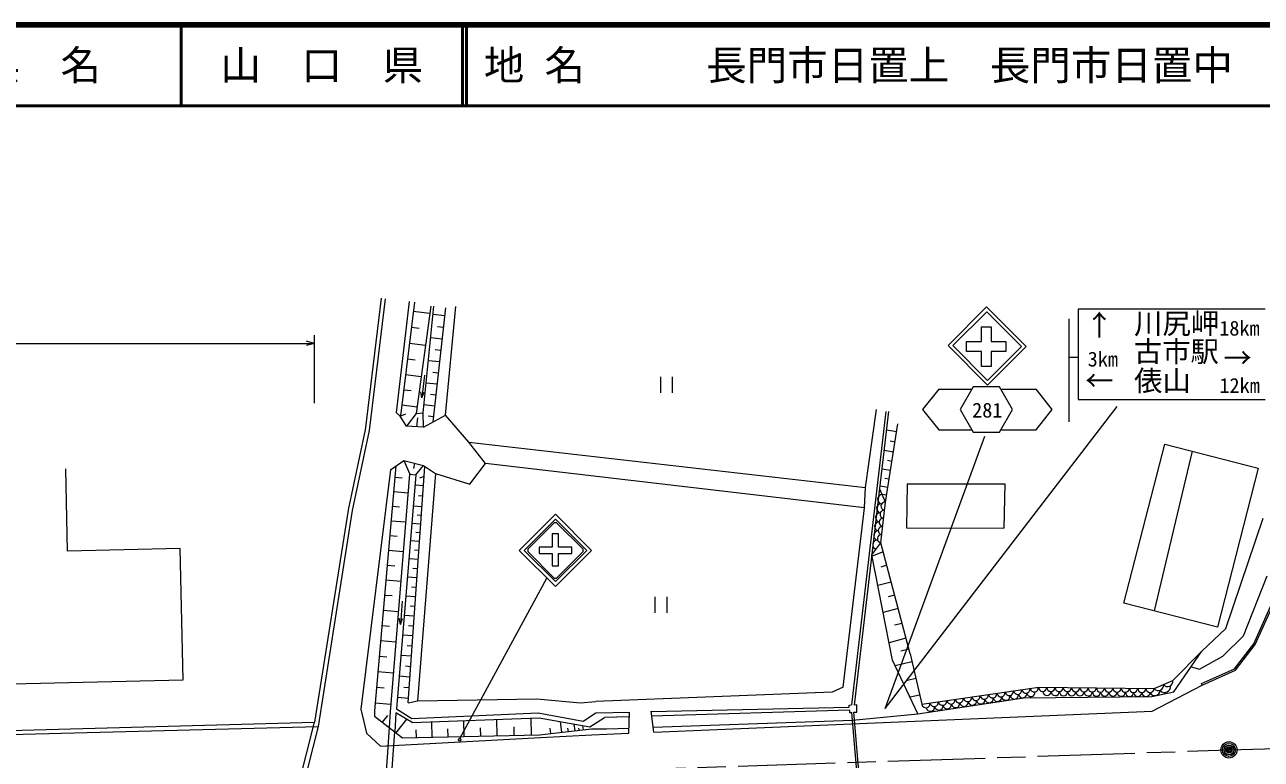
# Model space of a CAD drawing. Units: millimetres, scale not verified. Extents: x 40000 to 680000, y 20000 to 380000.
# Drawn here: x 313706 to 466356, y 289310 to 380000 of the extents above; entities that cross this region are included whole.
import ezdxf
from ezdxf.enums import TextEntityAlignment as Align

# ---------------------------------------------------------------- set-up
doc = ezdxf.new("R2010")
doc.units = ezdxf.units.MM
doc.header["$LTSCALE"] = 1000
doc.header["$PDMODE"] = 32
doc.header["$PDSIZE"] = 500
doc.linetypes.add('CHAIN', pattern=[18.5, 12, -1.5, 3.5, -1.5])
for name, color, linetype, lineweight in [('M-BGD', 7, 'Continuous', 13), ('M-BMK', 2, 'CHAIN', 13), ('M-STR-HTXT', 7, 'Continuous', 13), ('M-STR-STRC', 7, 'Continuous', 13), ('M-TTL', 2, 'Continuous', 140), ('M-TTL-LINE', 7, 'Continuous', 50), ('M-TTL-TXT', 7, 'Continuous', 13), ('M-WORK', 1, 'Continuous', 13)]:
    doc.layers.add(name, color=color, linetype=linetype, lineweight=lineweight)
doc.styles.add('ＭＳ ゴシック', font='')
doc.styles.get('ＭＳ ゴシック').set_extended_font_data('MS Gothic')

msp = doc.modelspace()

# ---------------------------------------------------------------- linework, layer by layer
at = {"layer": 'M-BGD'}
for p, q in [((357707, 346235), (355744, 329956)), ((358203, 346175), (356241, 329896)), ((361163, 345821), (359565, 332144)), ((361804, 345742), (360141, 332062)), ((363821, 345262), (362030, 332005)), ((362893, 332065), (364218, 345236)), ((365664, 345048), (364093, 330964)), ((365655, 331814), (366909, 345205)), ((361669, 344632), (363702, 344385)), ((365553, 344054), (364116, 344214)), ((361428, 342652), (362419, 342531)), ((365393, 342617), (364674, 342697)), ((361188, 340671), (363168, 340431)), ((365232, 341179), (363826, 341336)), ((365076, 339773), (364372, 339851)), ((360953, 338742), (361918, 338625)), ((364919, 338367), (363543, 338520)), ((360719, 336813), (362648, 336578)), ((363038, 336751), (362746, 333923)), ((364765, 336991), (364077, 337067)), ((392182, 336545), (392182, 334545)), ((393682, 334545), (393682, 336545)), ((360490, 334934), (361430, 334820)), ((362746, 333923), (362616, 334690)), ((362746, 333923), (363030, 334647)), ((364612, 335615), (363266, 335765)), ((364462, 334268), (363789, 334344)), ((360262, 333055), (362141, 332826)), ((364312, 332922), (362994, 333069)), ((360073, 331679), (359565, 332144)), ((360141, 332062), (360073, 331679)), ((360073, 331679), (360764, 331977)), ((360821, 330438), (360073, 331679)), ((362030, 332005), (360821, 330438)), ((362030, 332005), (362893, 332065)), ((362120, 330369), (362254, 331465)), ((362921, 330327), (362893, 332065)), ((362921, 330327), (365655, 331814)), ((364165, 331605), (363506, 331678)), ((368539, 328452), (365655, 331814)), ((419999, 332254), (415762, 296015)), ((416126, 296006), (420374, 332235)), ((417518, 322856), (418838, 332502)), ((355751, 330000), (353647, 320110)), ((356241, 329896), (354136, 320006)), ((362921, 330327), (360821, 330438)), ((419961, 321070), (421507, 330710)), ((421349, 329723), (420103, 329923)), ((370572, 325836), (368539, 328452)), ((368539, 328452), (417518, 322856)), ((421149, 328477), (420526, 328577)), ((420949, 327231), (419808, 327414)), ((318996, 314998), (318762, 325162)), ((359532, 325533), (356871, 295284)), ((358844, 325063), (360501, 326193)), ((360501, 326193), (362937, 325563)), ((360501, 326193), (361241, 324510)), ((361033, 296263), (363096, 325458)), ((361825, 325851), (361714, 325208)), ((362008, 324423), (362937, 325563)), ((362937, 325563), (364412, 324585)), ((368644, 323265), (370572, 325836)), ((417370, 320372), (370572, 325836)), ((420766, 326090), (420196, 326182)), ((358844, 325063), (355213, 295477)), ((361215, 324513), (358812, 295162)), ((359409, 324131), (360295, 324053)), ((362008, 324423), (359611, 295538)), ((361215, 324513), (362008, 324423)), ((364412, 324585), (362195, 296505)), ((363009, 324224), (362432, 324000)), ((364412, 324585), (368644, 323265)), ((420583, 324950), (419539, 325117)), ((420416, 323906), (419894, 323990)), ((359253, 322358), (361026, 322201)), ((362927, 323062), (361903, 323156)), ((417370, 320372), (417518, 322856)), ((419961, 321070), (419252, 322668)), ((420248, 322862), (419293, 323016)), ((422644, 323336), (422551, 317891)), ((422644, 323336), (434680, 323308)), ((434680, 323308), (434587, 317863)), ((362838, 321811), (362299, 321855)), ((419406, 316035), (419961, 321070)), ((420095, 321907), (419617, 321984)), ((353642, 320085), (349494, 293912)), ((354136, 320006), (349912, 293359)), ((359095, 320562), (359992, 320483)), ((362743, 320470), (361686, 320545)), ((362743, 320470), (361686, 320545)), ((362743, 320470), (361686, 320545)), ((362743, 320470), (361686, 320545)), ((362669, 319413), (362140, 319450)), ((362669, 319413), (362140, 319450)), ((362669, 319413), (362140, 319450)), ((362669, 319413), (362140, 319450)), ((414759, 298193), (417370, 320372)), ((358937, 318767), (360732, 318609)), ((362594, 318356), (361511, 318432)), ((362594, 318356), (361511, 318432)), ((362594, 318356), (361511, 318432)), ((362594, 318356), (361511, 318432)), ((422551, 317891), (434587, 317863)), ((358777, 316950), (359685, 316870)), ((362441, 316189), (361331, 316268)), ((362441, 316189), (361331, 316268)), ((362441, 316189), (361331, 316268)), ((362441, 316189), (361331, 316268)), ((362518, 317273), (361976, 317311)), ((362518, 317273), (361976, 317311)), ((362518, 317273), (361976, 317311)), ((362518, 317273), (361976, 317311)), ((418300, 314551), (419406, 316035)), ((422994, 302317), (419406, 316035)), ((332899, 315318), (318996, 314998)), ((333271, 299122), (332899, 315318)), ((358617, 315133), (360434, 314973)), ((362363, 315080), (361808, 315119)), ((362363, 315080), (361808, 315119)), ((362363, 315080), (361808, 315119)), ((362363, 315080), (361808, 315119)), ((420836, 301559), (418299, 314549)), ((419698, 314918), (418332, 314381)), ((358455, 313293), (359375, 313213)), ((362284, 313970), (361147, 314050)), ((362284, 313970), (361147, 314050)), ((362284, 313970), (361147, 314050)), ((362284, 313970), (361147, 314050)), ((420130, 313269), (419382, 313036)), ((358293, 311454), (360133, 311292)), ((362124, 311696), (360959, 311778)), ((362124, 311696), (360959, 311778)), ((362124, 311696), (360959, 311778)), ((362124, 311696), (360959, 311778)), ((362204, 312833), (361635, 312873)), ((362204, 312833), (361635, 312873)), ((362204, 312833), (361635, 312873)), ((362204, 312833), (361635, 312873)), ((362041, 310531), (361459, 310572)), ((362041, 310531), (361459, 310572)), ((362041, 310531), (361459, 310572)), ((362041, 310531), (361459, 310572)), ((420672, 311197), (419037, 310770)), ((420672, 311197), (419037, 310770)), ((358130, 309592), (359061, 309510)), ((360317, 308843), (360082, 305949)), ((361959, 309365), (360765, 309450)), ((361959, 309365), (360765, 309450)), ((361959, 309365), (360765, 309450)), ((361959, 309365), (360765, 309450)), ((391505, 309370), (391505, 307370)), ((393005, 307370), (393005, 309370)), ((421099, 309563), (420282, 309349)), ((421099, 309563), (420282, 309349)), ((357966, 307730), (359828, 307566)), ((361790, 306978), (360567, 307064)), ((361790, 306978), (360567, 307064)), ((361790, 306978), (360567, 307064)), ((361790, 306978), (360567, 307064)), ((361875, 308172), (361278, 308214)), ((361875, 308172), (361278, 308214)), ((361875, 308172), (361278, 308214)), ((361875, 308172), (361278, 308214)), ((421527, 307929), (419686, 307447)), ((421527, 307929), (419686, 307447)), ((357800, 305845), (358742, 305762)), ((360082, 305949), (359935, 306713)), ((360082, 305949), (360351, 306679)), ((361704, 305755), (361092, 305798)), ((361704, 305755), (361092, 305798)), ((361704, 305755), (361092, 305798)), ((361704, 305755), (361092, 305798)), ((422008, 306088), (421088, 305848)), ((422008, 306088), (421088, 305848)), ((357634, 303960), (359519, 303794)), ((361618, 304532), (360365, 304621)), ((361618, 304532), (360365, 304621)), ((361618, 304532), (360365, 304621)), ((361618, 304532), (360365, 304621)), ((422489, 304248), (420417, 303706)), ((422489, 304248), (420417, 303706)), ((361529, 303279), (360903, 303323)), ((361529, 303279), (360903, 303323)), ((361529, 303279), (360903, 303323)), ((361529, 303279), (360903, 303323)), ((422838, 302915), (421880, 302661)), ((422994, 302317), (424439, 296098)), ((455577, 297623), (459029, 302676)), ((357466, 302052), (358420, 301968)), ((361441, 302026), (360157, 302117)), ((361441, 302026), (360157, 302117)), ((361441, 302026), (360157, 302117)), ((361441, 302026), (360157, 302117)), ((361350, 300742), (360708, 300787)), ((361350, 300742), (360708, 300787)), ((361350, 300742), (360708, 300787)), ((361350, 300742), (360708, 300787)), ((423978, 294910), (420836, 301559)), ((423221, 301343), (421164, 300865)), ((357298, 300143), (359206, 299975)), ((361259, 299458), (359944, 299551)), ((361259, 299458), (359944, 299551)), ((361259, 299458), (359944, 299551)), ((361259, 299458), (359944, 299551)), ((423698, 299287), (422670, 299048)), ((255929, 297343), (333271, 299122)), ((357128, 298212), (358094, 298127)), ((361166, 298143), (360509, 298189)), ((361166, 298143), (360509, 298189)), ((361166, 298143), (360509, 298189)), ((361166, 298143), (360509, 298189)), ((414759, 298193), (413387, 297603)), ((424439, 296098), (438902, 298203)), ((452905, 295260), (459068, 298474)), ((356958, 296280), (358890, 296110)), ((361073, 296827), (359726, 296922)), ((361073, 296827), (359726, 296922)), ((361073, 296827), (359726, 296922)), ((361073, 296827), (359726, 296922)), ((361033, 296263), (362195, 296505)), ((362195, 296505), (376938, 296781)), ((376938, 296781), (382299, 296287)), ((382299, 296287), (384185, 296423)), ((413387, 297603), (384185, 296423)), ((424176, 297230), (423010, 296959)), ((423978, 294910), (437065, 296890)), ((437065, 296890), (452829, 297057)), ((452829, 297057), (455577, 297623)), ((355213, 295477), (355918, 292549)), ((356871, 295284), (356896, 294653)), ((356896, 294653), (360352, 291947)), ((357885, 293879), (358543, 294718)), ((358812, 295162), (358679, 293257)), ((359515, 295064), (359391, 292700)), ((361515, 293862), (359515, 295064)), ((359611, 295538), (361507, 294324)), ((361507, 294324), (377082, 295034)), ((377082, 295034), (382656, 294014)), ((382656, 294014), (384219, 295047)), ((384219, 295047), (388363, 295141)), ((388277, 292520), (388363, 295146)), ((391352, 292650), (391031, 295252)), ((391037, 295201), (415494, 295753)), ((415539, 295359), (391108, 294627)), ((391352, 292650), (452905, 295260)), ((415474, 296010), (415762, 296015)), ((415494, 295753), (415474, 296010)), ((415539, 295359), (415530, 295094)), ((415530, 295094), (415830, 295097)), ((416698, 284463), (415830, 295097)), ((415909, 294123), (423978, 294910)), ((416077, 295112), (416439, 295116)), ((416945, 284478), (416077, 295112)), ((416427, 296031), (416126, 296006)), ((416439, 295116), (416427, 296031)), ((310294, 292817), (349494, 293912)), ((310312, 292317), (349912, 293359)), ((346148, 280736), (349494, 293912)), ((349912, 293359), (346704, 280532)), ((358679, 293257), (357704, 277666)), ((359565, 292563), (360880, 294243)), ((361515, 293862), (377230, 294439)), ((363985, 292026), (363943, 293951)), ((367952, 292113), (367908, 294097)), ((369996, 292158), (369974, 293180)), ((372040, 292202), (371995, 294247)), ((374147, 292249), (374124, 293302)), ((376253, 292295), (376207, 294401)), ((377230, 294439), (383464, 293301)), ((378662, 292480), (378585, 293144)), ((379992, 292633), (379838, 293963)), ((380817, 292729), (380770, 293142)), ((381643, 292825), (381548, 293651)), ((382157, 292884), (382127, 293141)), ((382670, 292944), (382610, 293457)), ((383464, 293301), (385293, 294452)), ((388343, 294544), (385293, 294452)), ((385509, 293074), (388299, 293171)), ((391275, 293273), (415909, 294123)), ((355918, 292549), (357628, 290937)), ((357628, 290937), (377388, 291990)), ((358281, 277628), (359391, 292700)), ((360352, 291947), (377253, 292316)), ((362060, 291984), (362039, 292947)), ((365968, 292070), (365947, 293061)), ((377253, 292316), (383663, 293058)), ((377388, 291990), (383725, 292309)), ((383663, 293058), (385509, 293074)), ((383725, 292309), (385547, 292404)), ((385547, 292404), (388277, 292520))]:
    msp.add_line(p, q, dxfattribs=at)
msp.add_lwpolyline([(438902, 298203), (453140, 298045), (455427, 299036), (459029, 302676)], dxfattribs=at)
for centre, radius in [((367386, 291712), 150), ((462368, 290466), 1000), ((462368, 290466), 800), ((462368, 290466), 600), ((462368, 290466), 400), ((462368, 290466), 200), ((462368, 290466), 20)]:
    msp.add_circle(centre, radius, dxfattribs=at)
for centre, radius, start, end in [((419439, 320297), 569, 90.7628, 256.8677), ((419561, 321420), 569, 90.7628, 256.8677), ((419912, 320566), 507, 84.47142, 262.965), ((419318, 319174), 569, 90.7628, 256.8677), ((419690, 318552), 507, 84.47142, 262.965), ((419801, 319559), 507, 84.47142, 262.965), ((419196, 318052), 569, 90.7628, 256.8677), ((419579, 317545), 507, 84.47142, 262.965), ((418953, 315806), 569, 90.7628, 256.8677), ((419074, 316929), 569, 90.7628, 256.8677), ((419468, 316537), 507, 84.47142, 262.965), ((435246, 297692), 521, 190.54633, 6.01905), ((436275, 297841), 521, 190.54633, 6.01905), ((437305, 297991), 521, 190.54633, 6.01905), ((438334, 298141), 521, 190.54633, 6.01905), ((439362, 298201), 510, 180.56418, 358.22306), ((439902, 297684), 509, 180.47881, 358.3647), ((440383, 298190), 510, 180.56418, 358.22306), ((440920, 297673), 509, 180.47881, 358.3647), ((441403, 298179), 510, 180.56418, 358.22306), ((442424, 298168), 510, 180.56418, 358.22306), ((443445, 298158), 510, 180.56418, 358.22306), ((444465, 298147), 510, 180.56418, 358.22306), ((445486, 298136), 510, 180.56418, 358.22306), ((446506, 298125), 510, 180.56418, 358.22306), ((447527, 298114), 510, 180.56418, 358.22306), ((448547, 298104), 510, 180.56418, 358.22306), ((449568, 298093), 510, 180.56418, 358.22306), ((450589, 298082), 510, 180.56418, 358.22306), ((451609, 298071), 510, 180.56418, 358.22306), ((452630, 298060), 510, 180.56418, 358.22306), ((453230, 297827), 659, 205.25879, 357.3863), ((453657, 298419), 638, 215.94464, 10.91275), ((454426, 298287), 728, 222.28202, 5.79106), ((454800, 298915), 638, 215.94464, 10.91275), ((424951, 296193), 521, 190.54633, 6.01905), ((425981, 296343), 521, 190.54633, 6.01905), ((427010, 296493), 521, 190.54633, 6.01905), ((428039, 296643), 521, 190.54633, 6.01905), ((428619, 296207), 523, 190.8636, 5.75425), ((429069, 296792), 521, 190.54633, 6.01905), ((429654, 296358), 523, 190.8636, 5.75425), ((430098, 296942), 521, 190.54633, 6.01905), ((430689, 296509), 523, 190.8636, 5.75425), ((431128, 297092), 521, 190.54633, 6.01905), ((431723, 296660), 523, 190.8636, 5.75425), ((432157, 297242), 521, 190.54633, 6.01905), ((432758, 296811), 523, 190.8636, 5.75425), ((433187, 297392), 521, 190.54633, 6.01905), ((433792, 296963), 523, 190.8636, 5.75425), ((434216, 297542), 521, 190.54633, 6.01905), ((434827, 297114), 523, 190.8636, 5.75425), ((435862, 297265), 523, 190.8636, 5.75425), ((436896, 297416), 523, 190.8636, 5.75425), ((437919, 297555), 510, 189.7809, 7.5986), ((441939, 297663), 509, 180.47881, 358.3647), ((442958, 297653), 509, 180.47881, 358.3647), ((443976, 297643), 509, 180.47881, 358.3647), ((444995, 297632), 509, 180.47881, 358.3647), ((446013, 297622), 509, 180.47881, 358.3647), ((447032, 297612), 509, 180.47881, 358.3647), ((448050, 297602), 509, 180.47881, 358.3647), ((449069, 297591), 509, 180.47881, 358.3647), ((450088, 297581), 509, 180.47881, 358.3647), ((451106, 297571), 509, 180.47881, 358.3647), ((452125, 297560), 509, 180.47881, 358.3647), ((425515, 295754), 523, 190.8636, 5.75425), ((426550, 295905), 523, 190.8636, 5.75425), ((427585, 296056), 523, 190.8636, 5.75425)]:
    msp.add_arc(centre, radius, start, end, dxfattribs=at)
msp.add_point((462368, 290466), dxfattribs=at)
at = {"layer": 'M-BMK'}
for p, q in [((462368, 290466), (573210, 293690)), ((68956, 277393), (462368, 290466))]:
    msp.add_line(p, q, dxfattribs=at)
at = {"layer": 'M-STR-HTXT'}
for p, q in [((237928, 340661), (349494, 340661)), ((349494, 340661), (348494, 340911)), ((349494, 340661), (348494, 340411)), ((349494, 333273), (349494, 341661))]:
    msp.add_line(p, q, dxfattribs=at)
at = {"layer": 'M-STR-STRC'}
for p, q in [((442584, 343705), (442584, 330986)), ((466836, 344867), (443738, 344867)), ((443738, 344867), (443738, 333742)), ((443738, 338927), (442584, 338927)), ((426554, 334999), (424554, 332499)), ((426554, 334999), (430646, 334999)), ((434181, 334999), (438554, 334999)), ((440554, 332499), (438554, 334999)), ((419925, 295564), (448583, 332873)), ((443738, 333742), (466836, 333742)), ((424554, 332499), (426554, 329999)), ((438554, 329999), (440554, 332499)), ((426554, 329999), (430636, 329999)), ((434192, 329999), (438554, 329999)), ((419925, 295564), (432220, 329192)), ((379069, 318515), (375802, 315248)), ((374762, 315100), (379217, 310645)), ((375356, 315100), (379217, 311239)), ((381231, 315502), (379620, 315502)), ((367421, 291858), (378180, 311683))]:
    msp.add_line(p, q, dxfattribs=at)
for points in [[(427684, 340389), (432448, 345154), (437321, 340281), (432556, 335517)], [(428283, 340379), (432476, 344572), (436764, 340284), (432571, 336092)], [(435630, 332490), (434022, 335275), (430806, 335275), (429198, 332489), (430806, 329705), (434022, 329705)]]:
    msp.add_lwpolyline(points, close=True, dxfattribs=at)
for points in [[(431815, 340874), (431815, 342710), (433031, 342710), (433031, 340874)], [(431815, 339658), (429953, 339658), (429953, 340874), (431815, 340874)], [(433031, 340874), (434840, 340874), (434840, 339658), (433031, 339658)], [(433031, 339658), (433031, 337823), (431815, 337823), (431815, 339658)], [(379217, 310645), (383672, 315100), (379217, 319555), (374762, 315100)], [(379217, 311239), (383078, 315100), (379217, 318961), (375356, 315100)], [(375802, 315248), (375802, 314951), (379069, 311684), (379366, 311684), (382633, 314951), (382633, 315248), (379366, 318515), (379069, 318515)], [(379620, 315502), (379620, 317138), (378815, 317138), (378815, 315502), (377204, 315502), (377204, 314697), (378815, 314697), (378815, 313212), (379620, 313212), (379620, 314697), (381231, 314697), (381231, 315502)]]:
    msp.add_lwpolyline(points, dxfattribs=at)
at = {"layer": 'M-TTL'}
msp.add_line((680000, 380000), (40000, 380000), dxfattribs=at)
at = {"layer": 'M-TTL-LINE'}
for p, q in [((333000, 380000), (333000, 370000)), ((367750, 380000), (367750, 370000)), ((368250, 380000), (368250, 370000)), ((40000, 370000), (680000, 370000))]:
    msp.add_line(p, q, dxfattribs=at)
at = {"layer": 'M-WORK'}
for p, q in [((449391, 308599), (454442, 328224)), ((454442, 328224), (465992, 325251)), ((457837, 327350), (453130, 307637)), ((465992, 325251), (460941, 305626)), ((461965, 305459), (466601, 319096)), ((464166, 304542), (467088, 311944)), ((460941, 305626), (449391, 308599)), ((459029, 302676), (461965, 305459)), ((461625, 302052), (464166, 304542)), ((457706, 300739), (458728, 300425)), ((458728, 300425), (461625, 302052)), ((459068, 298474), (458986, 298657))]:
    msp.add_line(p, q, dxfattribs=at)
for points in [[(458986, 298657), (463052, 300483), (465451, 303569), (468004, 309293)], [(459068, 298474), (463179, 300321), (465623, 303466), (468187, 309212)]]:
    msp.add_lwpolyline(points, dxfattribs=at)

# ---------------------------------------------------------------- texts
at = {"layer": 'M-STR-STRC', "style": 'ＭＳ ゴシック'}
for s, height, p in [('↑', 2566, (444617, 340875)), ('川尻岬', 2566, (450655, 341067)), ('18km', 1833, (461168, 341067)), ('古市駅', 2566, (450628, 337611)), ('3km', 1833, (444929, 337253)), ('俵山', 2566, (450655, 333997)), ('←', 2566, (444617, 333997)), ('12km', 1833, (461191, 333997))]:
    msp.add_text(s, height=height, dxfattribs=at).set_placement(p, align=Align.BOTTOM_LEFT)
for s, height, p in [('→', 2566, (461682, 338861)), ('281', 1833, (430665, 332411))]:
    msp.add_text(s, height=height, dxfattribs=at).set_placement(p, align=Align.MIDDLE_LEFT)
at = {"layer": 'M-TTL-TXT', "style": 'ＭＳ ゴシック'}
for s, p in [('県\u3000名', (315625, 375000)), ('山\u3000口\u3000県', (350375, 375000))]:
    msp.add_text(s, height=3666, dxfattribs=at).set_placement(p, align=Align.MIDDLE_CENTER)
msp.add_text('地 名      長門市日置上\u3000長門市日置中', height=3666, dxfattribs=at).set_placement((370380, 375000), align=Align.MIDDLE_LEFT)

doc.saveas('drawing.dxf')
